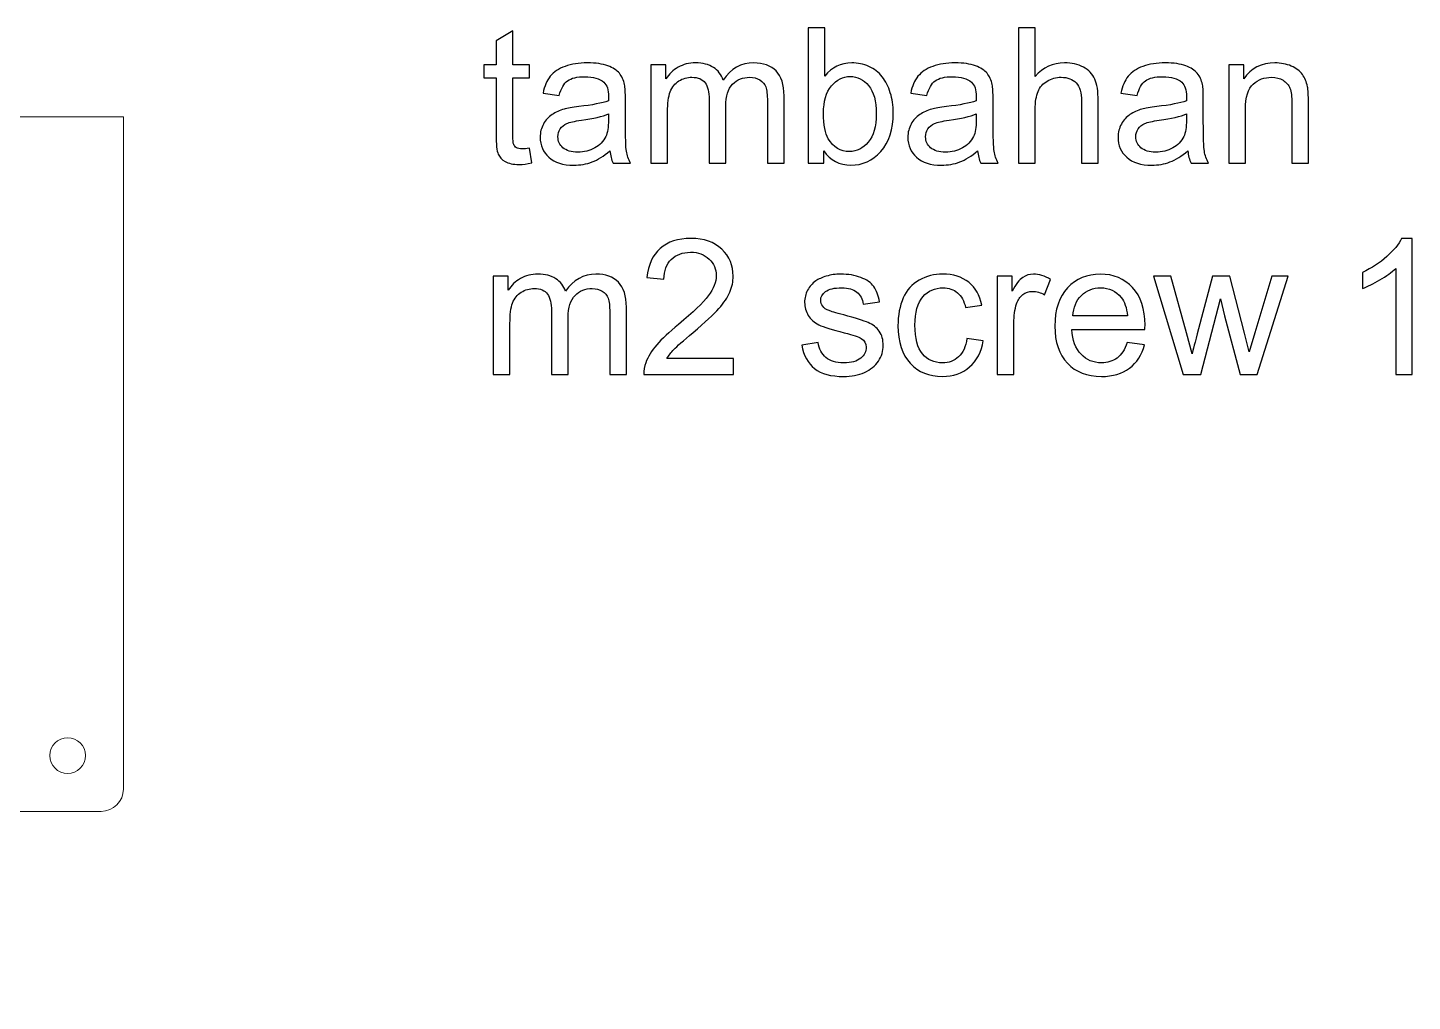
# Model space of a CAD drawing. Header units: centimetres. Extents: x -92.9 to 6.4, y -8.9 to 16.9.
# Drawn here: x -13 to -0.6, y -3.49 to 5.23 of the extents above; entities that cross this region are included whole.
import ezdxf

# ---------------------------------------------------------------- set-up
doc = ezdxf.new("R2010")
doc.units = ezdxf.units.CM
doc.header["$MEASUREMENT"] = 0
doc.layers.add('CASE_LAYER', color=7, linetype='Continuous')

msp = doc.modelspace()

# ---------------------------------------------------------------- linework, layer by layer
at = {"layer": 'CASE_LAYER', "color": 250}
for points, knots in [([(-5.87056, 4.01305), (-5.87056, 4.01305), (-6.00941, 4.01305), (-6.00941, 4.01305), (-6.00941, 4.01305), (-6.00941, 5.22547), (-6.00941, 5.22547), (-6.00941, 5.22547), (-5.8604, 5.22547), (-5.8604, 5.22547), (-5.8604, 5.22547), (-5.8604, 4.79283), (-5.8604, 4.79283), (-5.79747, 4.87129), (-5.71731, 4.91051), (-5.61967, 4.91051), (-5.56576, 4.91051), (-5.5144, 4.89979), (-5.46614, 4.87806), (-5.41788, 4.85633), (-5.37837, 4.82557), (-5.34704, 4.78634), (-5.31599, 4.74683), (-5.29144, 4.69941), (-5.27394, 4.64382), (-5.25616, 4.5885), (-5.24742, 4.52895), (-5.24742, 4.46573), (-5.24742, 4.31559), (-5.28467, 4.19932), (-5.35889, 4.11747), (-5.4334, 4.03535), (-5.52258, 3.99442), (-5.62672, 3.99442), (-5.7303, 3.99442), (-5.81158, 4.0376), (-5.87056, 4.12368), (-5.87056, 4.12368), (-5.87056, 4.01305), (-5.87056, 4.01305)], [0, 0, 0, 0, 0.07692308, 0.07692308, 0.07692308, 0.15384615, 0.15384615, 0.15384615, 0.23076923, 0.23076923, 0.23076923, 0.30769231, 0.30769231, 0.30769231, 0.38461538, 0.38461538, 0.38461538, 0.46153846, 0.46153846, 0.46153846, 0.53846154, 0.53846154, 0.53846154, 0.61538462, 0.61538462, 0.61538462, 0.69230769, 0.69230769, 0.69230769, 0.76923077, 0.76923077, 0.76923077, 0.84615385, 0.84615385, 0.84615385, 0.92307692, 0.92307692, 0.92307692, 1, 1, 1, 1]), ([(-4.12418, 4.01305), (-4.12418, 4.01305), (-4.12418, 5.22547), (-4.12418, 5.22547), (-4.12418, 5.22547), (-3.97517, 5.22547), (-3.97517, 5.22547), (-3.97517, 5.22547), (-3.97517, 4.78916), (-3.97517, 4.78916), (-3.90602, 4.87016), (-3.81882, 4.91051), (-3.71327, 4.91051), (-3.64864, 4.91051), (-3.59247, 4.89781), (-3.5445, 4.87213), (-3.4968, 4.84645), (-3.46265, 4.81117), (-3.44205, 4.76602), (-3.42145, 4.72086), (-3.41129, 4.6551), (-3.41129, 4.56931), (-3.41129, 4.56931), (-3.41129, 4.01305), (-3.41129, 4.01305), (-3.41129, 4.01305), (-3.5603, 4.01305), (-3.5603, 4.01305), (-3.5603, 4.01305), (-3.5603, 4.56874), (-3.5603, 4.56874), (-3.5603, 4.64297), (-3.57639, 4.69716), (-3.60828, 4.73102), (-3.64045, 4.76489), (-3.68561, 4.78182), (-3.74431, 4.78182), (-3.78805, 4.78182), (-3.82926, 4.77053), (-3.86792, 4.74767), (-3.90659, 4.72481), (-3.93396, 4.69377), (-3.95061, 4.65454), (-3.96698, 4.61559), (-3.97517, 4.56169), (-3.97517, 4.49283), (-3.97517, 4.49283), (-3.97517, 4.01305), (-3.97517, 4.01305), (-3.97517, 4.01305), (-4.12418, 4.01305), (-4.12418, 4.01305)], [0, 0, 0, 0, 0.05882353, 0.05882353, 0.05882353, 0.11764706, 0.11764706, 0.11764706, 0.17647059, 0.17647059, 0.17647059, 0.23529412, 0.23529412, 0.23529412, 0.29411765, 0.29411765, 0.29411765, 0.35294118, 0.35294118, 0.35294118, 0.41176471, 0.41176471, 0.41176471, 0.47058824, 0.47058824, 0.47058824, 0.52941176, 0.52941176, 0.52941176, 0.58823529, 0.58823529, 0.58823529, 0.64705882, 0.64705882, 0.64705882, 0.70588235, 0.70588235, 0.70588235, 0.76470588, 0.76470588, 0.76470588, 0.82352941, 0.82352941, 0.82352941, 0.88235294, 0.88235294, 0.88235294, 0.94117647, 0.94117647, 0.94117647, 1, 1, 1, 1]), ([(-8.50706, 4.14598), (-8.50706, 4.14598), (-8.48674, 4.01446), (-8.48674, 4.01446), (-8.52851, 4.00571), (-8.56605, 4.0012), (-8.59879, 4.0012), (-8.65269, 4.0012), (-8.69446, 4.00966), (-8.72437, 4.02688), (-8.75401, 4.04409), (-8.77489, 4.06639), (-8.78703, 4.09433), (-8.79916, 4.12227), (-8.80509, 4.18097), (-8.80509, 4.27044), (-8.80509, 4.27044), (-8.80509, 4.77674), (-8.80509, 4.77674), (-8.80509, 4.77674), (-8.91516, 4.77674), (-8.91516, 4.77674), (-8.91516, 4.77674), (-8.91516, 4.89189), (-8.91516, 4.89189), (-8.91516, 4.89189), (-8.80509, 4.89189), (-8.80509, 4.89189), (-8.80509, 4.89189), (-8.80509, 5.1092), (-8.80509, 5.1092), (-8.80509, 5.1092), (-8.65608, 5.19866), (-8.65608, 5.19866), (-8.65608, 5.19866), (-8.65608, 4.89189), (-8.65608, 4.89189), (-8.65608, 4.89189), (-8.50706, 4.89189), (-8.50706, 4.89189), (-8.50706, 4.89189), (-8.50706, 4.77674), (-8.50706, 4.77674), (-8.50706, 4.77674), (-8.65608, 4.77674), (-8.65608, 4.77674), (-8.65608, 4.77674), (-8.65608, 4.26197), (-8.65608, 4.26197), (-8.65608, 4.21935), (-8.65354, 4.19198), (-8.64818, 4.17984), (-8.6431, 4.16771), (-8.63463, 4.15811), (-8.62278, 4.15077), (-8.61092, 4.14372), (-8.59399, 4.14005), (-8.57198, 4.14005), (-8.55561, 4.14005), (-8.53388, 4.14203), (-8.50706, 4.14598)], [0, 0, 0, 0, 0.05, 0.05, 0.05, 0.1, 0.1, 0.1, 0.15, 0.15, 0.15, 0.2, 0.2, 0.2, 0.25, 0.25, 0.25, 0.3, 0.3, 0.3, 0.35, 0.35, 0.35, 0.4, 0.4, 0.4, 0.45, 0.45, 0.45, 0.5, 0.5, 0.5, 0.55, 0.55, 0.55, 0.6, 0.6, 0.6, 0.65, 0.65, 0.65, 0.7, 0.7, 0.7, 0.75, 0.75, 0.75, 0.8, 0.8, 0.8, 0.85, 0.85, 0.85, 0.9, 0.9, 0.9, 0.95, 0.95, 0.95, 1, 1, 1, 1]), ([(-7.78599, 4.12312), (-7.84131, 4.07599), (-7.89465, 4.04297), (-7.94573, 4.02349), (-7.99681, 4.00402), (-8.05156, 3.99442), (-8.11026, 3.99442), (-8.20678, 3.99442), (-8.28101, 4.01785), (-8.33294, 4.06498), (-8.38487, 4.11183), (-8.41083, 4.17194), (-8.41083, 4.24504), (-8.41083, 4.28793), (-8.40095, 4.32716), (-8.38148, 4.36272), (-8.36172, 4.39828), (-8.33604, 4.4265), (-8.30443, 4.44795), (-8.27254, 4.4694), (-8.23698, 4.48577), (-8.19719, 4.49678), (-8.16784, 4.5044), (-8.12353, 4.51174), (-8.06454, 4.51907), (-7.94432, 4.53318), (-7.85542, 4.5504), (-7.79869, 4.57016), (-7.79813, 4.59048), (-7.79784, 4.60346), (-7.79784, 4.60882), (-7.79784, 4.66922), (-7.81196, 4.71183), (-7.84018, 4.73667), (-7.87828, 4.77025), (-7.935, 4.7869), (-8.01008, 4.7869), (-8.08035, 4.7869), (-8.13228, 4.77448), (-8.16558, 4.74993), (-8.19916, 4.72538), (-8.22372, 4.68192), (-8.2398, 4.61926), (-8.2398, 4.61926), (-8.38543, 4.63958), (-8.38543, 4.63958), (-8.37217, 4.70195), (-8.35043, 4.75247), (-8.31995, 4.79085), (-8.28947, 4.82924), (-8.24545, 4.85859), (-8.18787, 4.87947), (-8.13058, 4.90007), (-8.0637, 4.91051), (-7.98806, 4.91051), (-7.91299, 4.91051), (-7.85175, 4.90177), (-7.80462, 4.88399), (-7.75777, 4.86621), (-7.72306, 4.84419), (-7.70104, 4.81738), (-7.67903, 4.79057), (-7.66351, 4.7567), (-7.65448, 4.71578), (-7.64968, 4.69038), (-7.64714, 4.64466), (-7.64714, 4.5789), (-7.64714, 4.5789), (-7.64714, 4.38135), (-7.64714, 4.38135), (-7.64714, 4.24334), (-7.64403, 4.15614), (-7.63782, 4.11917), (-7.6319, 4.08219), (-7.61948, 4.04692), (-7.60142, 4.01305), (-7.60142, 4.01305), (-7.7572, 4.01305), (-7.7572, 4.01305), (-7.77216, 4.04438), (-7.78176, 4.08107), (-7.78599, 4.12312)], [0, 0, 0, 0, 0.03703704, 0.03703704, 0.03703704, 0.07407407, 0.07407407, 0.07407407, 0.11111111, 0.11111111, 0.11111111, 0.14814815, 0.14814815, 0.14814815, 0.18518519, 0.18518519, 0.18518519, 0.22222222, 0.22222222, 0.22222222, 0.25925926, 0.25925926, 0.25925926, 0.2962963, 0.2962963, 0.2962963, 0.33333333, 0.33333333, 0.33333333, 0.37037037, 0.37037037, 0.37037037, 0.40740741, 0.40740741, 0.40740741, 0.44444444, 0.44444444, 0.44444444, 0.48148148, 0.48148148, 0.48148148, 0.51851852, 0.51851852, 0.51851852, 0.55555556, 0.55555556, 0.55555556, 0.59259259, 0.59259259, 0.59259259, 0.62962963, 0.62962963, 0.62962963, 0.66666667, 0.66666667, 0.66666667, 0.7037037, 0.7037037, 0.7037037, 0.74074074, 0.74074074, 0.74074074, 0.77777778, 0.77777778, 0.77777778, 0.81481481, 0.81481481, 0.81481481, 0.85185185, 0.85185185, 0.85185185, 0.88888889, 0.88888889, 0.88888889, 0.92592593, 0.92592593, 0.92592593, 0.96296296, 0.96296296, 0.96296296, 1, 1, 1, 1]), ([(-7.41826, 4.01305), (-7.41826, 4.01305), (-7.41826, 4.89189), (-7.41826, 4.89189), (-7.41826, 4.89189), (-7.28449, 4.89189), (-7.28449, 4.89189), (-7.28449, 4.89189), (-7.28449, 4.76771), (-7.28449, 4.76771), (-7.25711, 4.81061), (-7.22042, 4.84532), (-7.1747, 4.87129), (-7.12898, 4.89753), (-7.07705, 4.91051), (-7.01863, 4.91051), (-6.95372, 4.91051), (-6.90038, 4.89697), (-6.8589, 4.87016), (-6.81741, 4.84306), (-6.78806, 4.80553), (-6.77113, 4.75699), (-6.70113, 4.85943), (-6.61054, 4.91051), (-6.49878, 4.91051), (-6.41129, 4.91051), (-6.34384, 4.88653), (-6.29699, 4.83827), (-6.24986, 4.79001), (-6.22616, 4.71578), (-6.22616, 4.61559), (-6.22616, 4.61559), (-6.22616, 4.01305), (-6.22616, 4.01305), (-6.22616, 4.01305), (-6.37517, 4.01305), (-6.37517, 4.01305), (-6.37517, 4.01305), (-6.37517, 4.5662), (-6.37517, 4.5662), (-6.37517, 4.62547), (-6.38025, 4.66837), (-6.38984, 4.69462), (-6.39944, 4.72086), (-6.41694, 4.74175), (-6.44262, 4.75783), (-6.46802, 4.77392), (-6.49794, 4.78182), (-6.53208, 4.78182), (-6.59417, 4.78182), (-6.64554, 4.76122), (-6.68646, 4.7203), (-6.72738, 4.67909), (-6.7477, 4.61334), (-6.7477, 4.52302), (-6.7477, 4.52302), (-6.7477, 4.01305), (-6.7477, 4.01305), (-6.7477, 4.01305), (-6.89671, 4.01305), (-6.89671, 4.01305), (-6.89671, 4.01305), (-6.89671, 4.58342), (-6.89671, 4.58342), (-6.89671, 4.64946), (-6.90885, 4.69913), (-6.93312, 4.73215), (-6.95739, 4.76517), (-6.99719, 4.78182), (-7.05222, 4.78182), (-7.09399, 4.78182), (-7.13265, 4.77082), (-7.16821, 4.7488), (-7.20377, 4.72679), (-7.22945, 4.69462), (-7.24554, 4.652), (-7.26134, 4.60967), (-7.26925, 4.54842), (-7.26925, 4.46856), (-7.26925, 4.46856), (-7.26925, 4.01305), (-7.26925, 4.01305), (-7.26925, 4.01305), (-7.41826, 4.01305), (-7.41826, 4.01305)], [0, 0, 0, 0, 0.03571429, 0.03571429, 0.03571429, 0.07142857, 0.07142857, 0.07142857, 0.10714286, 0.10714286, 0.10714286, 0.14285714, 0.14285714, 0.14285714, 0.17857143, 0.17857143, 0.17857143, 0.21428571, 0.21428571, 0.21428571, 0.25, 0.25, 0.25, 0.28571429, 0.28571429, 0.28571429, 0.32142857, 0.32142857, 0.32142857, 0.35714286, 0.35714286, 0.35714286, 0.39285714, 0.39285714, 0.39285714, 0.42857143, 0.42857143, 0.42857143, 0.46428571, 0.46428571, 0.46428571, 0.5, 0.5, 0.5, 0.53571429, 0.53571429, 0.53571429, 0.57142857, 0.57142857, 0.57142857, 0.60714286, 0.60714286, 0.60714286, 0.64285714, 0.64285714, 0.64285714, 0.67857143, 0.67857143, 0.67857143, 0.71428571, 0.71428571, 0.71428571, 0.75, 0.75, 0.75, 0.78571429, 0.78571429, 0.78571429, 0.82142857, 0.82142857, 0.82142857, 0.85714286, 0.85714286, 0.85714286, 0.89285714, 0.89285714, 0.89285714, 0.92857143, 0.92857143, 0.92857143, 0.96428571, 0.96428571, 0.96428571, 1, 1, 1, 1]), ([(-4.49191, 4.12312), (-4.54723, 4.07599), (-4.60057, 4.04297), (-4.65165, 4.02349), (-4.70273, 4.00402), (-4.75748, 3.99442), (-4.81618, 3.99442), (-4.9127, 3.99442), (-4.98693, 4.01785), (-5.03886, 4.06498), (-5.09079, 4.11183), (-5.11675, 4.17194), (-5.11675, 4.24504), (-5.11675, 4.28793), (-5.10687, 4.32716), (-5.0874, 4.36272), (-5.06764, 4.39828), (-5.04196, 4.4265), (-5.01035, 4.44795), (-4.97846, 4.4694), (-4.9429, 4.48577), (-4.90311, 4.49678), (-4.87376, 4.5044), (-4.82945, 4.51174), (-4.77046, 4.51907), (-4.65024, 4.53318), (-4.56134, 4.5504), (-4.50461, 4.57016), (-4.50405, 4.59048), (-4.50376, 4.60346), (-4.50376, 4.60882), (-4.50376, 4.66922), (-4.51788, 4.71183), (-4.5461, 4.73667), (-4.5842, 4.77025), (-4.64092, 4.7869), (-4.716, 4.7869), (-4.78627, 4.7869), (-4.8382, 4.77448), (-4.8715, 4.74993), (-4.90508, 4.72538), (-4.92964, 4.68192), (-4.94572, 4.61926), (-4.94572, 4.61926), (-5.09135, 4.63958), (-5.09135, 4.63958), (-5.07809, 4.70195), (-5.05635, 4.75247), (-5.02587, 4.79085), (-4.99539, 4.82924), (-4.95137, 4.85859), (-4.89379, 4.87947), (-4.8365, 4.90007), (-4.76962, 4.91051), (-4.69398, 4.91051), (-4.61891, 4.91051), (-4.55767, 4.90177), (-4.51054, 4.88399), (-4.46369, 4.86621), (-4.42898, 4.84419), (-4.40696, 4.81738), (-4.38495, 4.79057), (-4.36943, 4.7567), (-4.3604, 4.71578), (-4.3556, 4.69038), (-4.35306, 4.64466), (-4.35306, 4.5789), (-4.35306, 4.5789), (-4.35306, 4.38135), (-4.35306, 4.38135), (-4.35306, 4.24334), (-4.34995, 4.15614), (-4.34374, 4.11917), (-4.33782, 4.08219), (-4.3254, 4.04692), (-4.30734, 4.01305), (-4.30734, 4.01305), (-4.46312, 4.01305), (-4.46312, 4.01305), (-4.47808, 4.04438), (-4.48768, 4.08107), (-4.49191, 4.12312)], [0, 0, 0, 0, 0.03703704, 0.03703704, 0.03703704, 0.07407407, 0.07407407, 0.07407407, 0.11111111, 0.11111111, 0.11111111, 0.14814815, 0.14814815, 0.14814815, 0.18518519, 0.18518519, 0.18518519, 0.22222222, 0.22222222, 0.22222222, 0.25925926, 0.25925926, 0.25925926, 0.2962963, 0.2962963, 0.2962963, 0.33333333, 0.33333333, 0.33333333, 0.37037037, 0.37037037, 0.37037037, 0.40740741, 0.40740741, 0.40740741, 0.44444444, 0.44444444, 0.44444444, 0.48148148, 0.48148148, 0.48148148, 0.51851852, 0.51851852, 0.51851852, 0.55555556, 0.55555556, 0.55555556, 0.59259259, 0.59259259, 0.59259259, 0.62962963, 0.62962963, 0.62962963, 0.66666667, 0.66666667, 0.66666667, 0.7037037, 0.7037037, 0.7037037, 0.74074074, 0.74074074, 0.74074074, 0.77777778, 0.77777778, 0.77777778, 0.81481481, 0.81481481, 0.81481481, 0.85185185, 0.85185185, 0.85185185, 0.88888889, 0.88888889, 0.88888889, 0.92592593, 0.92592593, 0.92592593, 0.96296296, 0.96296296, 0.96296296, 1, 1, 1, 1]), ([(-2.60837, 4.12312), (-2.66369, 4.07599), (-2.71703, 4.04297), (-2.76811, 4.02349), (-2.81919, 4.00402), (-2.87394, 3.99442), (-2.93264, 3.99442), (-3.02916, 3.99442), (-3.10339, 4.01785), (-3.15532, 4.06498), (-3.20725, 4.11183), (-3.23321, 4.17194), (-3.23321, 4.24504), (-3.23321, 4.28793), (-3.22333, 4.32716), (-3.20386, 4.36272), (-3.1841, 4.39828), (-3.15842, 4.4265), (-3.12681, 4.44795), (-3.09492, 4.4694), (-3.05936, 4.48577), (-3.01957, 4.49678), (-2.99022, 4.5044), (-2.94591, 4.51174), (-2.88692, 4.51907), (-2.7667, 4.53318), (-2.6778, 4.5504), (-2.62107, 4.57016), (-2.62051, 4.59048), (-2.62022, 4.60346), (-2.62022, 4.60882), (-2.62022, 4.66922), (-2.63434, 4.71183), (-2.66256, 4.73667), (-2.70066, 4.77025), (-2.75738, 4.7869), (-2.83246, 4.7869), (-2.90273, 4.7869), (-2.95466, 4.77448), (-2.98796, 4.74993), (-3.02154, 4.72538), (-3.0461, 4.68192), (-3.06218, 4.61926), (-3.06218, 4.61926), (-3.20781, 4.63958), (-3.20781, 4.63958), (-3.19455, 4.70195), (-3.17281, 4.75247), (-3.14233, 4.79085), (-3.11185, 4.82924), (-3.06783, 4.85859), (-3.01025, 4.87947), (-2.95296, 4.90007), (-2.88608, 4.91051), (-2.81044, 4.91051), (-2.73537, 4.91051), (-2.67413, 4.90177), (-2.627, 4.88399), (-2.58015, 4.86621), (-2.54544, 4.84419), (-2.52342, 4.81738), (-2.50141, 4.79057), (-2.48589, 4.7567), (-2.47686, 4.71578), (-2.47206, 4.69038), (-2.46952, 4.64466), (-2.46952, 4.5789), (-2.46952, 4.5789), (-2.46952, 4.38135), (-2.46952, 4.38135), (-2.46952, 4.24334), (-2.46641, 4.15614), (-2.4602, 4.11917), (-2.45428, 4.08219), (-2.44186, 4.04692), (-2.4238, 4.01305), (-2.4238, 4.01305), (-2.57958, 4.01305), (-2.57958, 4.01305), (-2.59454, 4.04438), (-2.60414, 4.08107), (-2.60837, 4.12312)], [0, 0, 0, 0, 0.03703704, 0.03703704, 0.03703704, 0.07407407, 0.07407407, 0.07407407, 0.11111111, 0.11111111, 0.11111111, 0.14814815, 0.14814815, 0.14814815, 0.18518519, 0.18518519, 0.18518519, 0.22222222, 0.22222222, 0.22222222, 0.25925926, 0.25925926, 0.25925926, 0.2962963, 0.2962963, 0.2962963, 0.33333333, 0.33333333, 0.33333333, 0.37037037, 0.37037037, 0.37037037, 0.40740741, 0.40740741, 0.40740741, 0.44444444, 0.44444444, 0.44444444, 0.48148148, 0.48148148, 0.48148148, 0.51851852, 0.51851852, 0.51851852, 0.55555556, 0.55555556, 0.55555556, 0.59259259, 0.59259259, 0.59259259, 0.62962963, 0.62962963, 0.62962963, 0.66666667, 0.66666667, 0.66666667, 0.7037037, 0.7037037, 0.7037037, 0.74074074, 0.74074074, 0.74074074, 0.77777778, 0.77777778, 0.77777778, 0.81481481, 0.81481481, 0.81481481, 0.85185185, 0.85185185, 0.85185185, 0.88888889, 0.88888889, 0.88888889, 0.92592593, 0.92592593, 0.92592593, 0.96296296, 0.96296296, 0.96296296, 1, 1, 1, 1]), ([(-2.24064, 4.01305), (-2.24064, 4.01305), (-2.24064, 4.89189), (-2.24064, 4.89189), (-2.24064, 4.89189), (-2.10687, 4.89189), (-2.10687, 4.89189), (-2.10687, 4.89189), (-2.10687, 4.76715), (-2.10687, 4.76715), (-2.04252, 4.86282), (-1.94939, 4.91051), (-1.82775, 4.91051), (-1.77469, 4.91051), (-1.72615, 4.90092), (-1.68184, 4.88201), (-1.63753, 4.8631), (-1.60423, 4.83798), (-1.58222, 4.80722), (-1.5602, 4.77646), (-1.54468, 4.73977), (-1.53593, 4.69744), (-1.53057, 4.66978), (-1.52775, 4.62152), (-1.52775, 4.55266), (-1.52775, 4.55266), (-1.52775, 4.01305), (-1.52775, 4.01305), (-1.52775, 4.01305), (-1.67676, 4.01305), (-1.67676, 4.01305), (-1.67676, 4.01305), (-1.67676, 4.54701), (-1.67676, 4.54701), (-1.67676, 4.60769), (-1.68241, 4.65313), (-1.69398, 4.68304), (-1.70555, 4.71296), (-1.72615, 4.73695), (-1.7555, 4.75501), (-1.78485, 4.77279), (-1.81957, 4.78182), (-1.85908, 4.78182), (-1.92229, 4.78182), (-1.97676, 4.76178), (-2.02277, 4.72143), (-2.06877, 4.68135), (-2.09163, 4.60487), (-2.09163, 4.49254), (-2.09163, 4.49254), (-2.09163, 4.01305), (-2.09163, 4.01305), (-2.09163, 4.01305), (-2.24064, 4.01305), (-2.24064, 4.01305)], [0, 0, 0, 0, 0.05555556, 0.05555556, 0.05555556, 0.11111111, 0.11111111, 0.11111111, 0.16666667, 0.16666667, 0.16666667, 0.22222222, 0.22222222, 0.22222222, 0.27777778, 0.27777778, 0.27777778, 0.33333333, 0.33333333, 0.33333333, 0.38888889, 0.38888889, 0.38888889, 0.44444444, 0.44444444, 0.44444444, 0.5, 0.5, 0.5, 0.55555556, 0.55555556, 0.55555556, 0.61111111, 0.61111111, 0.61111111, 0.66666667, 0.66666667, 0.66666667, 0.72222222, 0.72222222, 0.72222222, 0.77777778, 0.77777778, 0.77777778, 0.83333333, 0.83333333, 0.83333333, 0.88888889, 0.88888889, 0.88888889, 0.94444444, 0.94444444, 0.94444444, 1, 1, 1, 1]), ([(-5.87225, 4.45896), (-5.87225, 4.35397), (-5.85786, 4.27806), (-5.82936, 4.23121), (-5.78251, 4.15473), (-5.71929, 4.11634), (-5.63942, 4.11634), (-5.57423, 4.11634), (-5.51807, 4.14457), (-5.47093, 4.20101), (-5.42352, 4.25745), (-5.39981, 4.34156), (-5.39981, 4.45332), (-5.39981, 4.5679), (-5.42239, 4.65228), (-5.46783, 4.70675), (-5.51327, 4.76122), (-5.5683, 4.7886), (-5.63265, 4.7886), (-5.69784, 4.7886), (-5.754, 4.76037), (-5.80113, 4.70393), (-5.84855, 4.64748), (-5.87225, 4.56592), (-5.87225, 4.45896)], [0, 0, 0, 0, 0.125, 0.125, 0.125, 0.25, 0.25, 0.25, 0.375, 0.375, 0.375, 0.5, 0.5, 0.5, 0.625, 0.625, 0.625, 0.75, 0.75, 0.75, 0.875, 0.875, 0.875, 1, 1, 1, 1]), ([(-7.79784, 4.45332), (-7.85203, 4.4313), (-7.93331, 4.41268), (-8.04168, 4.39744), (-8.10321, 4.38869), (-8.14667, 4.37881), (-8.17207, 4.3678), (-8.19747, 4.3568), (-8.21694, 4.34071), (-8.23077, 4.31982), (-8.2446, 4.29866), (-8.25166, 4.27523), (-8.25166, 4.24927), (-8.25166, 4.21004), (-8.2367, 4.17702), (-8.2065, 4.15077), (-8.1763, 4.12453), (-8.13228, 4.11126), (-8.07442, 4.11126), (-8.01713, 4.11126), (-7.96605, 4.12368), (-7.92118, 4.1488), (-7.87658, 4.17363), (-7.84356, 4.20778), (-7.82268, 4.25096), (-7.80659, 4.28455), (-7.79869, 4.33394), (-7.79869, 4.39913), (-7.79869, 4.39913), (-7.79784, 4.45332), (-7.79784, 4.45332)], [0, 0, 0, 0, 0.1, 0.1, 0.1, 0.2, 0.2, 0.2, 0.3, 0.3, 0.3, 0.4, 0.4, 0.4, 0.5, 0.5, 0.5, 0.6, 0.6, 0.6, 0.7, 0.7, 0.7, 0.8, 0.8, 0.8, 0.9, 0.9, 0.9, 1, 1, 1, 1]), ([(-4.50376, 4.45332), (-4.55795, 4.4313), (-4.63923, 4.41268), (-4.7476, 4.39744), (-4.80913, 4.38869), (-4.85259, 4.37881), (-4.87799, 4.3678), (-4.90339, 4.3568), (-4.92286, 4.34071), (-4.93669, 4.31982), (-4.95052, 4.29866), (-4.95758, 4.27523), (-4.95758, 4.24927), (-4.95758, 4.21004), (-4.94262, 4.17702), (-4.91242, 4.15077), (-4.88222, 4.12453), (-4.8382, 4.11126), (-4.78034, 4.11126), (-4.72305, 4.11126), (-4.67197, 4.12368), (-4.6271, 4.1488), (-4.5825, 4.17363), (-4.54948, 4.20778), (-4.5286, 4.25096), (-4.51251, 4.28455), (-4.50461, 4.33394), (-4.50461, 4.39913), (-4.50461, 4.39913), (-4.50376, 4.45332), (-4.50376, 4.45332)], [0, 0, 0, 0, 0.1, 0.1, 0.1, 0.2, 0.2, 0.2, 0.3, 0.3, 0.3, 0.4, 0.4, 0.4, 0.5, 0.5, 0.5, 0.6, 0.6, 0.6, 0.7, 0.7, 0.7, 0.8, 0.8, 0.8, 0.9, 0.9, 0.9, 1, 1, 1, 1]), ([(-2.62022, 4.45332), (-2.67441, 4.4313), (-2.75569, 4.41268), (-2.86406, 4.39744), (-2.92559, 4.38869), (-2.96905, 4.37881), (-2.99445, 4.3678), (-3.01985, 4.3568), (-3.03932, 4.34071), (-3.05315, 4.31982), (-3.06698, 4.29866), (-3.07404, 4.27523), (-3.07404, 4.24927), (-3.07404, 4.21004), (-3.05908, 4.17702), (-3.02888, 4.15077), (-2.99868, 4.12453), (-2.95466, 4.11126), (-2.8968, 4.11126), (-2.83951, 4.11126), (-2.78843, 4.12368), (-2.74356, 4.1488), (-2.69896, 4.17363), (-2.66594, 4.20778), (-2.64506, 4.25096), (-2.62897, 4.28455), (-2.62107, 4.33394), (-2.62107, 4.39913), (-2.62107, 4.39913), (-2.62022, 4.45332), (-2.62022, 4.45332)], [0, 0, 0, 0, 0.1, 0.1, 0.1, 0.2, 0.2, 0.2, 0.3, 0.3, 0.3, 0.4, 0.4, 0.4, 0.5, 0.5, 0.5, 0.6, 0.6, 0.6, 0.7, 0.7, 0.7, 0.8, 0.8, 0.8, 0.9, 0.9, 0.9, 1, 1, 1, 1]), ([(-6.67996, 2.26356), (-6.67996, 2.26356), (-6.67996, 2.12132), (-6.67996, 2.12132), (-6.67996, 2.12132), (-7.4826, 2.12132), (-7.4826, 2.12132), (-7.48373, 2.15716), (-7.47781, 2.19159), (-7.46511, 2.2249), (-7.4445, 2.27936), (-7.41148, 2.33327), (-7.36605, 2.38604), (-7.32061, 2.43882), (-7.2557, 2.49978), (-7.17131, 2.56892), (-7.04008, 2.67701), (-6.9509, 2.76253), (-6.90433, 2.82575), (-6.85748, 2.88896), (-6.83406, 2.94879), (-6.83406, 3.00524), (-6.83406, 3.06422), (-6.85522, 3.11389), (-6.89756, 3.15453), (-6.93989, 3.19489), (-6.99521, 3.21521), (-7.06322, 3.21521), (-7.13519, 3.21521), (-7.19276, 3.19376), (-7.23594, 3.15086), (-7.27912, 3.10825), (-7.30085, 3.04898), (-7.30142, 2.97307), (-7.30142, 2.97307), (-7.45382, 2.9883), (-7.45382, 2.9883), (-7.44337, 3.10232), (-7.40386, 3.18925), (-7.33557, 3.24908), (-7.26699, 3.30891), (-7.17526, 3.33882), (-7.05984, 3.33882), (-6.94356, 3.33882), (-6.85127, 3.30665), (-6.78354, 3.24202), (-6.71552, 3.17739), (-6.68166, 3.09724), (-6.68166, 3.00185), (-6.68166, 2.95331), (-6.69154, 2.90561), (-6.71157, 2.85877), (-6.73133, 2.81163), (-6.76435, 2.76225), (-6.81035, 2.71032), (-6.85664, 2.65867), (-6.93312, 2.58727), (-7.0398, 2.49696), (-7.12926, 2.42189), (-7.18684, 2.37109), (-7.21224, 2.34428), (-7.23764, 2.31746), (-7.25852, 2.29065), (-7.27517, 2.26356), (-7.27517, 2.26356), (-6.67996, 2.26356), (-6.67996, 2.26356)], [0, 0, 0, 0, 0.04545455, 0.04545455, 0.04545455, 0.09090909, 0.09090909, 0.09090909, 0.13636364, 0.13636364, 0.13636364, 0.18181818, 0.18181818, 0.18181818, 0.22727273, 0.22727273, 0.22727273, 0.27272727, 0.27272727, 0.27272727, 0.31818182, 0.31818182, 0.31818182, 0.36363636, 0.36363636, 0.36363636, 0.40909091, 0.40909091, 0.40909091, 0.45454545, 0.45454545, 0.45454545, 0.5, 0.5, 0.5, 0.54545455, 0.54545455, 0.54545455, 0.59090909, 0.59090909, 0.59090909, 0.63636364, 0.63636364, 0.63636364, 0.68181818, 0.68181818, 0.68181818, 0.72727273, 0.72727273, 0.72727273, 0.77272727, 0.77272727, 0.77272727, 0.81818182, 0.81818182, 0.81818182, 0.86363636, 0.86363636, 0.86363636, 0.90909091, 0.90909091, 0.90909091, 0.95454545, 0.95454545, 0.95454545, 1, 1, 1, 1]), ([(-0.59724, 2.12132), (-0.59724, 2.12132), (-0.74625, 2.12132), (-0.74625, 2.12132), (-0.74625, 2.12132), (-0.74625, 3.07015), (-0.74625, 3.07015), (-0.7821, 3.03572), (-0.82923, 3.00157), (-0.88737, 2.96742), (-0.9455, 2.93327), (-0.998, 2.90759), (-1.04428, 2.89066), (-1.04428, 2.89066), (-1.04428, 3.03459), (-1.04428, 3.03459), (-0.96102, 3.07354), (-0.88821, 3.12095), (-0.82584, 3.17683), (-0.76347, 3.23243), (-0.71916, 3.28633), (-0.6932, 3.33882), (-0.6932, 3.33882), (-0.59724, 3.33882), (-0.59724, 3.33882), (-0.59724, 3.33882), (-0.59724, 2.12132), (-0.59724, 2.12132)], [0, 0, 0, 0, 0.11111111, 0.11111111, 0.11111111, 0.22222222, 0.22222222, 0.22222222, 0.33333333, 0.33333333, 0.33333333, 0.44444444, 0.44444444, 0.44444444, 0.55555556, 0.55555556, 0.55555556, 0.66666667, 0.66666667, 0.66666667, 0.77777778, 0.77777778, 0.77777778, 0.88888889, 0.88888889, 0.88888889, 1, 1, 1, 1]), ([(-8.83049, 2.12132), (-8.83049, 2.12132), (-8.83049, 3.00016), (-8.83049, 3.00016), (-8.83049, 3.00016), (-8.69672, 3.00016), (-8.69672, 3.00016), (-8.69672, 3.00016), (-8.69672, 2.87598), (-8.69672, 2.87598), (-8.66934, 2.91888), (-8.63265, 2.95359), (-8.58693, 2.97956), (-8.54121, 3.0058), (-8.48928, 3.01878), (-8.43086, 3.01878), (-8.36595, 3.01878), (-8.31261, 3.00524), (-8.27113, 2.97843), (-8.22964, 2.95133), (-8.20029, 2.9138), (-8.18336, 2.86526), (-8.11336, 2.9677), (-8.02277, 3.01878), (-7.91101, 3.01878), (-7.82352, 3.01878), (-7.75607, 2.9948), (-7.70922, 2.94654), (-7.66209, 2.89828), (-7.63839, 2.82405), (-7.63839, 2.72386), (-7.63839, 2.72386), (-7.63839, 2.12132), (-7.63839, 2.12132), (-7.63839, 2.12132), (-7.7874, 2.12132), (-7.7874, 2.12132), (-7.7874, 2.12132), (-7.7874, 2.67447), (-7.7874, 2.67447), (-7.7874, 2.73374), (-7.79248, 2.77664), (-7.80207, 2.80289), (-7.81167, 2.82913), (-7.82917, 2.85002), (-7.85485, 2.8661), (-7.88025, 2.88219), (-7.91017, 2.89009), (-7.94431, 2.89009), (-8.0064, 2.89009), (-8.05777, 2.86949), (-8.09869, 2.82857), (-8.13961, 2.78736), (-8.15993, 2.72161), (-8.15993, 2.63129), (-8.15993, 2.63129), (-8.15993, 2.12132), (-8.15993, 2.12132), (-8.15993, 2.12132), (-8.30894, 2.12132), (-8.30894, 2.12132), (-8.30894, 2.12132), (-8.30894, 2.69169), (-8.30894, 2.69169), (-8.30894, 2.75773), (-8.32108, 2.8074), (-8.34535, 2.84042), (-8.36962, 2.87344), (-8.40942, 2.89009), (-8.46445, 2.89009), (-8.50622, 2.89009), (-8.54488, 2.87909), (-8.58044, 2.85707), (-8.616, 2.83506), (-8.64168, 2.80289), (-8.65777, 2.76027), (-8.67357, 2.71794), (-8.68148, 2.65669), (-8.68148, 2.57683), (-8.68148, 2.57683), (-8.68148, 2.12132), (-8.68148, 2.12132), (-8.68148, 2.12132), (-8.83049, 2.12132), (-8.83049, 2.12132)], [0, 0, 0, 0, 0.03571429, 0.03571429, 0.03571429, 0.07142857, 0.07142857, 0.07142857, 0.10714286, 0.10714286, 0.10714286, 0.14285714, 0.14285714, 0.14285714, 0.17857143, 0.17857143, 0.17857143, 0.21428571, 0.21428571, 0.21428571, 0.25, 0.25, 0.25, 0.28571429, 0.28571429, 0.28571429, 0.32142857, 0.32142857, 0.32142857, 0.35714286, 0.35714286, 0.35714286, 0.39285714, 0.39285714, 0.39285714, 0.42857143, 0.42857143, 0.42857143, 0.46428571, 0.46428571, 0.46428571, 0.5, 0.5, 0.5, 0.53571429, 0.53571429, 0.53571429, 0.57142857, 0.57142857, 0.57142857, 0.60714286, 0.60714286, 0.60714286, 0.64285714, 0.64285714, 0.64285714, 0.67857143, 0.67857143, 0.67857143, 0.71428571, 0.71428571, 0.71428571, 0.75, 0.75, 0.75, 0.78571429, 0.78571429, 0.78571429, 0.82142857, 0.82142857, 0.82142857, 0.85714286, 0.85714286, 0.85714286, 0.89285714, 0.89285714, 0.89285714, 0.92857143, 0.92857143, 0.92857143, 0.96428571, 0.96428571, 0.96428571, 1, 1, 1, 1]), ([(-6.06699, 2.38379), (-6.06699, 2.38379), (-5.91967, 2.40749), (-5.91967, 2.40749), (-5.91148, 2.34851), (-5.88834, 2.30335), (-5.85052, 2.27174), (-5.81271, 2.24042), (-5.75965, 2.22461), (-5.69191, 2.22461), (-5.62333, 2.22461), (-5.57253, 2.23844), (-5.53923, 2.26638), (-5.50621, 2.29404), (-5.48956, 2.32678), (-5.48956, 2.36431), (-5.48956, 2.3979), (-5.50452, 2.42443), (-5.53415, 2.44362), (-5.55504, 2.45688), (-5.60584, 2.47353), (-5.68655, 2.49413), (-5.79549, 2.52151), (-5.87084, 2.54522), (-5.91318, 2.56525), (-5.95523, 2.58557), (-5.98712, 2.61323), (-6.00885, 2.64879), (-6.03058, 2.68407), (-6.04159, 2.7233), (-6.04159, 2.7662), (-6.04159, 2.80543), (-6.03256, 2.84155), (-6.01478, 2.87485), (-5.99671, 2.90815), (-5.97244, 2.93581), (-5.94168, 2.95783), (-5.91854, 2.97476), (-5.88693, 2.98915), (-5.84714, 3.001), (-5.80706, 3.01286), (-5.76445, 3.01878), (-5.71873, 3.01878), (-5.64986, 3.01878), (-5.58947, 3.00891), (-5.53754, 2.98887), (-5.48533, 2.96911), (-5.44695, 2.94202), (-5.42211, 2.90815), (-5.39756, 2.87401), (-5.38034, 2.82857), (-5.37103, 2.77156), (-5.37103, 2.77156), (-5.51665, 2.75124), (-5.51665, 2.75124), (-5.52315, 2.79696), (-5.54234, 2.8328), (-5.57395, 2.85848), (-5.60555, 2.88417), (-5.65015, 2.89687), (-5.708, 2.89687), (-5.77602, 2.89687), (-5.82484, 2.88558), (-5.85391, 2.863), (-5.88298, 2.84042), (-5.89765, 2.81389), (-5.89765, 2.78369), (-5.89765, 2.7645), (-5.89173, 2.74701), (-5.87959, 2.73148), (-5.86746, 2.71568), (-5.84855, 2.70241), (-5.82258, 2.69197), (-5.80763, 2.68633), (-5.76416, 2.67363), (-5.69135, 2.65387), (-5.58636, 2.62593), (-5.51299, 2.60279), (-5.47122, 2.58501), (-5.42945, 2.56723), (-5.39671, 2.54098), (-5.373, 2.50712), (-5.34901, 2.47297), (-5.33716, 2.43063), (-5.33716, 2.37984), (-5.33716, 2.33045), (-5.35155, 2.28388), (-5.38062, 2.24014), (-5.40969, 2.19639), (-5.45146, 2.16252), (-5.50593, 2.13854), (-5.56068, 2.11455), (-5.62249, 2.10269), (-5.69135, 2.10269), (-5.80537, 2.10269), (-5.89257, 2.1264), (-5.9524, 2.17353), (-6.01224, 2.22094), (-6.05034, 2.29094), (-6.06699, 2.38379)], [0, 0, 0, 0, 0.03030303, 0.03030303, 0.03030303, 0.06060606, 0.06060606, 0.06060606, 0.09090909, 0.09090909, 0.09090909, 0.12121212, 0.12121212, 0.12121212, 0.15151515, 0.15151515, 0.15151515, 0.18181818, 0.18181818, 0.18181818, 0.21212121, 0.21212121, 0.21212121, 0.24242424, 0.24242424, 0.24242424, 0.27272727, 0.27272727, 0.27272727, 0.3030303, 0.3030303, 0.3030303, 0.33333333, 0.33333333, 0.33333333, 0.36363636, 0.36363636, 0.36363636, 0.39393939, 0.39393939, 0.39393939, 0.42424242, 0.42424242, 0.42424242, 0.45454545, 0.45454545, 0.45454545, 0.48484848, 0.48484848, 0.48484848, 0.51515152, 0.51515152, 0.51515152, 0.54545455, 0.54545455, 0.54545455, 0.57575758, 0.57575758, 0.57575758, 0.60606061, 0.60606061, 0.60606061, 0.63636364, 0.63636364, 0.63636364, 0.66666667, 0.66666667, 0.66666667, 0.6969697, 0.6969697, 0.6969697, 0.72727273, 0.72727273, 0.72727273, 0.75757576, 0.75757576, 0.75757576, 0.78787879, 0.78787879, 0.78787879, 0.81818182, 0.81818182, 0.81818182, 0.84848485, 0.84848485, 0.84848485, 0.87878788, 0.87878788, 0.87878788, 0.90909091, 0.90909091, 0.90909091, 0.93939394, 0.93939394, 0.93939394, 0.96969697, 0.96969697, 0.96969697, 1, 1, 1, 1]), ([(-4.58701, 2.44305), (-4.58701, 2.44305), (-4.44138, 2.42273), (-4.44138, 2.42273), (-4.45747, 2.32254), (-4.49811, 2.24437), (-4.56387, 2.18764), (-4.62963, 2.13092), (-4.71062, 2.10269), (-4.8063, 2.10269), (-4.92624, 2.10269), (-5.02276, 2.14192), (-5.09557, 2.22038), (-5.16867, 2.29884), (-5.20508, 2.41116), (-5.20508, 2.55735), (-5.20508, 2.65218), (-5.18927, 2.73487), (-5.15795, 2.80599), (-5.12662, 2.87683), (-5.07892, 2.93017), (-5.01458, 2.96545), (-4.95051, 3.001), (-4.8808, 3.01878), (-4.80517, 3.01878), (-4.71006, 3.01878), (-4.63188, 2.9948), (-4.57149, 2.94654), (-4.51081, 2.89828), (-4.47186, 2.8297), (-4.45493, 2.74108), (-4.45493, 2.74108), (-4.59886, 2.71907), (-4.59886, 2.71907), (-4.61269, 2.77805), (-4.63696, 2.82236), (-4.67224, 2.85227), (-4.70724, 2.88191), (-4.74957, 2.89687), (-4.79924, 2.89687), (-4.87431, 2.89687), (-4.93527, 2.87005), (-4.9824, 2.81643), (-5.02925, 2.76253), (-5.05268, 2.67786), (-5.05268, 2.56159), (-5.05268, 2.44362), (-5.0301, 2.3581), (-4.98494, 2.30476), (-4.93951, 2.25142), (-4.88052, 2.22461), (-4.80799, 2.22461), (-4.74929, 2.22461), (-4.70046, 2.24239), (-4.66152, 2.27824), (-4.62229, 2.3138), (-4.59745, 2.36883), (-4.58701, 2.44305)], [0, 0, 0, 0, 0.05263158, 0.05263158, 0.05263158, 0.10526316, 0.10526316, 0.10526316, 0.15789474, 0.15789474, 0.15789474, 0.21052632, 0.21052632, 0.21052632, 0.26315789, 0.26315789, 0.26315789, 0.31578947, 0.31578947, 0.31578947, 0.36842105, 0.36842105, 0.36842105, 0.42105263, 0.42105263, 0.42105263, 0.47368421, 0.47368421, 0.47368421, 0.52631579, 0.52631579, 0.52631579, 0.57894737, 0.57894737, 0.57894737, 0.63157895, 0.63157895, 0.63157895, 0.68421053, 0.68421053, 0.68421053, 0.73684211, 0.73684211, 0.73684211, 0.78947368, 0.78947368, 0.78947368, 0.84210526, 0.84210526, 0.84210526, 0.89473684, 0.89473684, 0.89473684, 0.94736842, 0.94736842, 0.94736842, 1, 1, 1, 1]), ([(-4.31607, 2.12132), (-4.31607, 2.12132), (-4.31607, 3.00016), (-4.31607, 3.00016), (-4.31607, 3.00016), (-4.1823, 3.00016), (-4.1823, 3.00016), (-4.1823, 3.00016), (-4.1823, 2.86554), (-4.1823, 2.86554), (-4.14815, 2.92791), (-4.11654, 2.96911), (-4.08747, 2.98887), (-4.05841, 3.00891), (-4.02651, 3.01878), (-3.9918, 3.01878), (-3.94157, 3.01878), (-3.89048, 3.00298), (-3.83855, 2.97165), (-3.83855, 2.97165), (-3.89161, 2.83421), (-3.89161, 2.83421), (-3.92774, 2.85453), (-3.96386, 2.86469), (-3.99999, 2.86469), (-4.03244, 2.86469), (-4.06151, 2.85481), (-4.08719, 2.83534), (-4.11287, 2.81587), (-4.13122, 2.78877), (-4.14222, 2.75406), (-4.15888, 2.70129), (-4.16706, 2.64343), (-4.16706, 2.58049), (-4.16706, 2.58049), (-4.16706, 2.12132), (-4.16706, 2.12132), (-4.16706, 2.12132), (-4.31607, 2.12132), (-4.31607, 2.12132)], [0, 0, 0, 0, 0.07692308, 0.07692308, 0.07692308, 0.15384615, 0.15384615, 0.15384615, 0.23076923, 0.23076923, 0.23076923, 0.30769231, 0.30769231, 0.30769231, 0.38461538, 0.38461538, 0.38461538, 0.46153846, 0.46153846, 0.46153846, 0.53846154, 0.53846154, 0.53846154, 0.61538462, 0.61538462, 0.61538462, 0.69230769, 0.69230769, 0.69230769, 0.76923077, 0.76923077, 0.76923077, 0.84615385, 0.84615385, 0.84615385, 0.92307692, 0.92307692, 0.92307692, 1, 1, 1, 1]), ([(-3.15106, 2.4058), (-3.15106, 2.4058), (-2.99697, 2.38548), (-2.99697, 2.38548), (-3.02096, 2.29602), (-3.06583, 2.22631), (-3.13131, 2.17692), (-3.19678, 2.12753), (-3.28032, 2.10269), (-3.3822, 2.10269), (-3.51033, 2.10269), (-3.61193, 2.1422), (-3.687, 2.22123), (-3.76207, 2.29997), (-3.79961, 2.41088), (-3.79961, 2.5534), (-3.79961, 2.70072), (-3.76179, 2.8153), (-3.68587, 2.89658), (-3.60995, 2.97815), (-3.51146, 3.01878), (-3.39039, 3.01878), (-3.27326, 3.01878), (-3.17759, 2.97899), (-3.10337, 2.89912), (-3.02914, 2.81925), (-2.99189, 2.70693), (-2.99189, 2.56215), (-2.99189, 2.5534), (-2.99217, 2.54014), (-2.99274, 2.52264), (-2.99274, 2.52264), (-3.64721, 2.52264), (-3.64721, 2.52264), (-3.64156, 2.4264), (-3.61447, 2.35246), (-3.56536, 2.30138), (-3.51654, 2.2503), (-3.4553, 2.22461), (-3.3822, 2.22461), (-3.32773, 2.22461), (-3.28117, 2.23901), (-3.24278, 2.26779), (-3.20412, 2.29658), (-3.17364, 2.34258), (-3.15106, 2.4058)], [0, 0, 0, 0, 0.06666667, 0.06666667, 0.06666667, 0.13333333, 0.13333333, 0.13333333, 0.2, 0.2, 0.2, 0.26666667, 0.26666667, 0.26666667, 0.33333333, 0.33333333, 0.33333333, 0.4, 0.4, 0.4, 0.46666667, 0.46666667, 0.46666667, 0.53333333, 0.53333333, 0.53333333, 0.6, 0.6, 0.6, 0.66666667, 0.66666667, 0.66666667, 0.73333333, 0.73333333, 0.73333333, 0.8, 0.8, 0.8, 0.86666667, 0.86666667, 0.86666667, 0.93333333, 0.93333333, 0.93333333, 1, 1, 1, 1]), ([(-2.65069, 2.12132), (-2.65069, 2.12132), (-2.91626, 3.00016), (-2.91626, 3.00016), (-2.91626, 3.00016), (-2.76047, 3.00016), (-2.76047, 3.00016), (-2.76047, 3.00016), (-2.62021, 2.49301), (-2.62021, 2.49301), (-2.62021, 2.49301), (-2.57054, 2.3042), (-2.57054, 2.3042), (-2.56856, 2.31351), (-2.55332, 2.37391), (-2.5251, 2.48539), (-2.5251, 2.48539), (-2.38596, 3.00016), (-2.38596, 3.00016), (-2.38596, 3.00016), (-2.23328, 3.00016), (-2.23328, 3.00016), (-2.23328, 3.00016), (-2.10092, 2.4899), (-2.10092, 2.4899), (-2.10092, 2.4899), (-2.05774, 2.32254), (-2.05774, 2.32254), (-2.05774, 2.32254), (-2.00722, 2.49216), (-2.00722, 2.49216), (-2.00722, 2.49216), (-1.85539, 3.00016), (-1.85539, 3.00016), (-1.85539, 3.00016), (-1.71061, 3.00016), (-1.71061, 3.00016), (-1.71061, 3.00016), (-1.98634, 2.12132), (-1.98634, 2.12132), (-1.98634, 2.12132), (-2.14043, 2.12132), (-2.14043, 2.12132), (-2.14043, 2.12132), (-2.27985, 2.6471), (-2.27985, 2.6471), (-2.27985, 2.6471), (-2.31512, 2.79752), (-2.31512, 2.79752), (-2.31512, 2.79752), (-2.49292, 2.12132), (-2.49292, 2.12132), (-2.49292, 2.12132), (-2.65069, 2.12132), (-2.65069, 2.12132)], [0, 0, 0, 0, 0.05555556, 0.05555556, 0.05555556, 0.11111111, 0.11111111, 0.11111111, 0.16666667, 0.16666667, 0.16666667, 0.22222222, 0.22222222, 0.22222222, 0.27777778, 0.27777778, 0.27777778, 0.33333333, 0.33333333, 0.33333333, 0.38888889, 0.38888889, 0.38888889, 0.44444444, 0.44444444, 0.44444444, 0.5, 0.5, 0.5, 0.55555556, 0.55555556, 0.55555556, 0.61111111, 0.61111111, 0.61111111, 0.66666667, 0.66666667, 0.66666667, 0.72222222, 0.72222222, 0.72222222, 0.77777778, 0.77777778, 0.77777778, 0.83333333, 0.83333333, 0.83333333, 0.88888889, 0.88888889, 0.88888889, 0.94444444, 0.94444444, 0.94444444, 1, 1, 1, 1]), ([(-3.63874, 2.64456), (-3.63874, 2.64456), (-3.14937, 2.64456), (-3.14937, 2.64456), (-3.15586, 2.7185), (-3.17477, 2.77382), (-3.20553, 2.81079), (-3.25266, 2.86808), (-3.31419, 2.89687), (-3.38954, 2.89687), (-3.45784, 2.89687), (-3.51513, 2.87401), (-3.56169, 2.82829), (-3.60798, 2.78257), (-3.63366, 2.72132), (-3.63874, 2.64456)], [0, 0, 0, 0, 0.2, 0.2, 0.2, 0.4, 0.4, 0.4, 0.6, 0.6, 0.6, 0.8, 0.8, 0.8, 1, 1, 1, 1])]:
    msp.add_open_spline(points, degree=3, knots=knots, dxfattribs=at)
at = {"layer": 'CASE_LAYER', "lineweight": 9}
for points, knots in [([(-32.04335, -3.49179), (-32.04335, -3.49179), (-31.04335, -3.49179), (-31.04335, -3.49179), (-31.04335, -3.49179), (-22.79718, -1.79159), (-22.79718, -1.79159), (-22.79718, -1.79159), (-12.34434, -1.79159), (-12.34434, -1.79159), (-12.23388, -1.79158), (-12.14435, -1.70205), (-12.14434, -1.59159), (-12.14434, -1.59159), (-12.14434, 4.42637), (-12.14434, 4.42637), (-12.14434, 4.42637), (-13.09416, 4.42637), (-13.09416, 4.42637), (-13.09416, 4.42637), (-13.09416, -0.64158), (-13.09416, -0.64158), (-13.09421, -0.75204), (-13.1837, -0.84153), (-13.29416, -0.84158), (-13.29416, -0.84158), (-23.59718, -0.84142), (-23.59718, -0.84142), (-23.59718, -0.84142), (-31.04335, -2.29323), (-31.04335, -2.29323), (-31.04335, -2.29323), (-32.04335, -2.29323), (-32.04335, -2.29323), (-32.04335, -2.29323), (-32.04335, -3.49179), (-32.04335, -3.49179)], [0, 0, 0, 0, 0.08333333, 0.08333333, 0.08333333, 0.16666667, 0.16666667, 0.16666667, 0.25, 0.25, 0.25, 0.33333333, 0.33333333, 0.33333333, 0.41666667, 0.41666667, 0.41666667, 0.5, 0.5, 0.5, 0.58333333, 0.58333333, 0.58333333, 0.66666667, 0.66666667, 0.66666667, 0.75, 0.75, 0.75, 0.83333333, 0.83333333, 0.83333333, 0.91666667, 0.91666667, 0.91666667, 1, 1, 1, 1]), ([(-12.64434, -1.45159), (-12.64434, -1.45159), (-12.64434, -1.45159), (-12.64434, -1.45159), (-12.73234, -1.45159), (-12.80434, -1.37959), (-12.80434, -1.29159), (-12.80434, -1.29159), (-12.80434, -1.29159), (-12.80434, -1.29159), (-12.80434, -1.20359), (-12.73234, -1.13159), (-12.64434, -1.13159), (-12.64434, -1.13159), (-12.64434, -1.13159), (-12.64434, -1.13159), (-12.55634, -1.13159), (-12.48434, -1.20359), (-12.48434, -1.29159), (-12.48434, -1.29159), (-12.48434, -1.29159), (-12.48434, -1.29159), (-12.48434, -1.37959), (-12.55634, -1.45159), (-12.64434, -1.45159)], [0, 0, 0, 0, 0.125, 0.125, 0.125, 0.25, 0.25, 0.25, 0.375, 0.375, 0.375, 0.5, 0.5, 0.5, 0.625, 0.625, 0.625, 0.75, 0.75, 0.75, 0.875, 0.875, 0.875, 1, 1, 1, 1])]:
    msp.add_open_spline(points, degree=3, knots=knots, dxfattribs=at)

doc.saveas('drawing.dxf')
